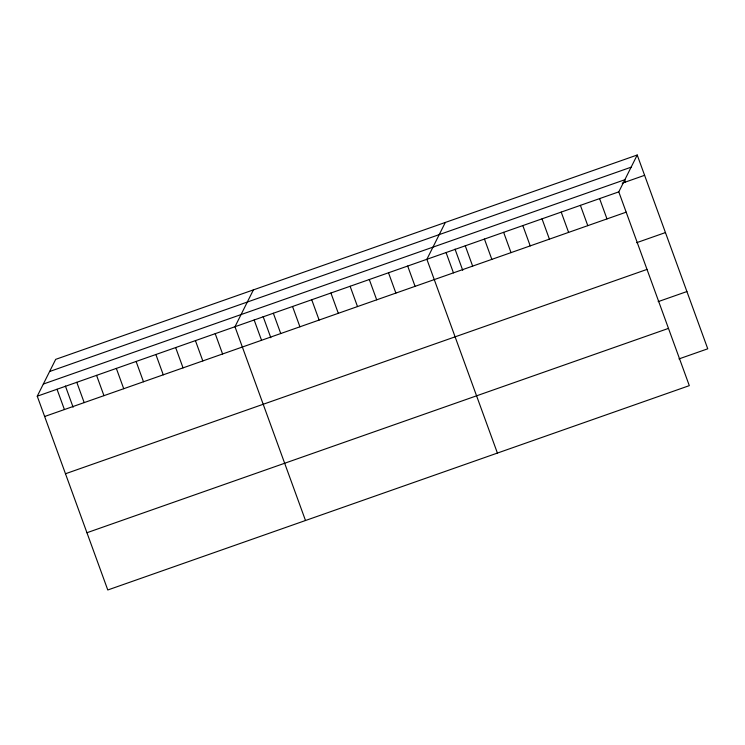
<?xml version="1.0" encoding="UTF-8"?>
<svg xmlns="http://www.w3.org/2000/svg" width="745" height="745" viewBox="0 0 745 745"><rect width="100%" height="100%" fill="white"/><g stroke="black" fill="none" stroke-linecap="round" stroke-linejoin="round"><path stroke-width="1.12" d="M637.217 155.016L618.788 191.865L689.311 385.64L107.783 589.984L37.25 396.2L55.689 359.36L637.217 155.016L707.75 348.8L678.965 358.913M253.412 289.88L234.973 326.729L305.497 520.504M445.314 222.448L426.876 259.297L497.409 453.072M49.608 371.513L631.136 167.178M43.331 384.048L624.869 179.713M622.224 183.186L644.611 175.317M37.25 396.2L618.788 191.865M44.635 416.502L626.173 212.167M636.658 242.684L665.443 232.57M65.476 473.755L647.005 269.411M658.124 301.66L686.918 291.546M86.942 532.731L668.479 328.396M624.645 179.927L625.418 182.059M599.595 198.608L606.979 218.909M580.402 205.359L587.786 225.651M561.208 212.101L568.603 232.393M542.025 218.844L549.41 239.136M522.832 225.586L530.216 245.887M503.639 232.328L511.023 252.629M484.446 239.071L491.84 259.372M465.262 245.813L472.647 266.114M455.018 249.109L462.738 270.314M446.069 252.555L453.454 272.856M407.683 266.04L415.077 286.341M388.499 272.782L395.884 293.083M369.306 279.533L376.691 299.825M350.113 286.276L357.507 306.567M330.92 293.018L338.314 313.31M311.736 299.76L319.121 320.061M292.543 306.502L299.928 326.804M273.35 313.245L280.744 333.546M263.115 316.541L270.826 337.746M254.166 319.987L261.551 340.288M215.203 333.676L222.587 353.977M195.423 340.623L202.817 360.925M175.652 347.57L183.047 367.872M155.882 354.518L163.267 374.819M136.112 361.465L143.496 381.766M116.341 368.412L123.726 388.713M96.571 375.359L103.955 395.66M76.791 382.306L84.185 402.607M65.392 386.012L73.112 407.217M57.02 389.253L64.415 409.554"/></g></svg>
